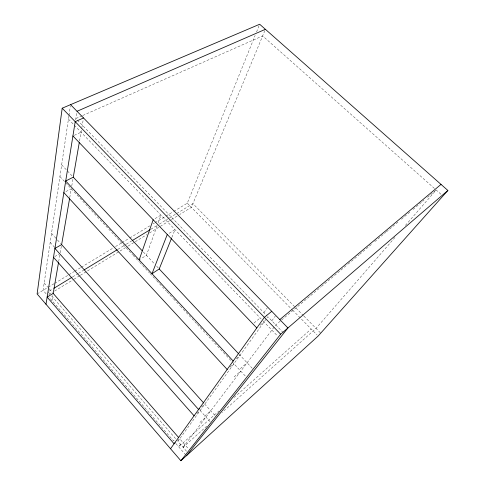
<?xml version="1.0" encoding="UTF-8"?>
<svg xmlns="http://www.w3.org/2000/svg" width="485" height="485" viewBox="0 0 485 485"><rect width="100%" height="100%" fill="white"/><g stroke="black" fill="none" stroke-linecap="round" stroke-linejoin="round"><path stroke-width="0.36" stroke-dasharray="2.42 1.82" d="M68.852 116.23L43.092 290.333L47.506 295.432M68.961 115.503L70.355 106.1M75.63 119.971L76.903 112.011M51.944 300.554L52.804 295.553M58.679 261.627L59.825 254.977M60.213 252.758L61.365 246.083M69.731 197.722L71.277 188.792L65.093 191.975M71.774 185.888L73.283 177.189M79.528 141.068L81.789 127.998M81.91 127.294L83.275 119.407M157.134 225.664L146.422 255.298L140.353 259.154M158.152 222.839L160.953 215.079L154.466 218.971M171.896 237.365L174.994 229.641L167.871 234.109M173.715 211.405L187.295 203.203L255.128 35.478M256.547 31.968L259.669 24.25M264.846 30.628L191.375 207.344L179.759 214.455M263.901 312.655L267.314 307.811M206.755 426.145L183.094 447.309L184.985 444.818M180.499 444.321L178.668 446.788L218.862 411.044M271.806 320.815L275.328 316.05M183.094 447.309L275.783 324.92L280.997 320.536M394.966 237.444L316.038 328.363L221.966 412.535M405.393 225.434L436.167 189.987L442.387 195.504M234.146 397.451L311.134 328.982M199.947 422.405L206.004 417.064M204.591 416.221L210.739 410.813M177.48 440.78L179.741 438.792L188.344 448.673M196.837 413.384L200.153 410.51L211.399 423.108M201.384 407.054L204.749 404.144L214.752 415.293M234.079 376.93L240.772 371.152M240.293 368.649L247.095 362.804M229.975 367.078L233.897 363.756M281.573 320.045L320.949 286.92M321.525 286.435L347.581 264.513M348.157 264.028L359.161 254.77M359.743 254.285L372.48 243.567M374.796 241.621L385.793 232.363M386.375 231.879L399.113 221.16M401.428 219.214L410.692 211.418M413.008 209.471L424.011 200.214M427.485 197.292L436.167 189.987M236.043 358.615L240.033 355.262M260.148 325.205L264.052 321.991M254.019 322.968L260.166 317.96M48.797 294.637L51.374 293.061M54.599 291.085L73.308 279.633M73.956 279.233L79.764 275.68M80.407 275.286L86.857 271.333M87.506 270.939L127.5 246.447M128.149 246.053L134.6 242.106M135.242 241.712L146.858 234.601M149.441 233.018L170.726 219.984M171.375 219.59L179.117 214.849M49.373 291.055L52.604 289.09M72.647 276.887L77.818 273.734M78.467 273.34L83.638 270.193M117.91 249.326L125.663 244.598M126.312 244.204L131.483 241.057M150.883 229.247L156.697 225.701M159.286 224.131L168.986 218.22M169.629 217.826L192.909 203.658L303.301 315.462M37.115 293.946L47.615 287.599M48.264 287.211L54.084 283.695M54.732 283.301L68.312 275.098M68.955 274.704L74.126 271.582M74.775 271.188L80.595 267.671M81.244 267.284L112.926 248.138M115.515 246.574L121.335 243.058M121.984 242.664L129.095 238.365M129.744 237.977L149.786 225.864M153.024 223.912L154.315 223.13M154.964 222.736L165.306 216.486M165.955 216.098L173.066 211.799M54.696 256.601L58.885 254.188M74.278 135.339L81.062 132.223M82.08 115.8L75.854 118.552L76.842 119.571M82.777 115.491L262.646 35.92L435.603 189.483M303.834 316.002L320.743 333.128M187.295 203.203L292.061 309.606M292.588 310.139L317.123 335.056M77.339 120.08L266.859 315.711M283.288 332.661L267.847 316.729L177.904 441.332L186.901 451.693M68.427 119.122L261.136 318.966M263.076 320.979L277.644 336.087M61.668 164.791L72.307 176.152M143.33 251.994L154.612 264.046M156.661 266.229L158.201 267.872M239.002 354.159L252.176 368.23M59.922 176.576L67.955 185.215M68.427 185.731L70.798 188.283M71.277 188.792L132.514 254.68M133.029 255.231L139.207 261.876M139.722 262.433L149.501 272.952M150.017 273.504L156.188 280.148M156.703 280.706L166.482 291.224M166.998 291.776L173.175 298.421M173.685 298.978L179.862 305.623M180.378 306.174L196.843 323.889M197.359 324.447L245.719 376.469M51.525 233.346L56.557 238.959M57.479 239.984L60.698 243.573M50.179 242.403L55.12 247.938M44.171 283.034L47.766 287.162M49.118 288.714L52.277 292.352M48.082 291.843L49.87 293.904M51.665 295.971L175.321 438.355L173.545 440.877L48.985 297.135M175.873 443.563L185.925 455.166"/><path stroke-width="0.73" d="M62.195 108.21L37.115 293.946L180.881 460.75L318.118 336.069L447.885 190.466L259.669 24.25L62.195 108.21L280.669 334.201L180.881 460.75M45.99 304.247L75.205 121.668L83.529 117.964M175.218 442.775L174.091 443.769L47.13 297.099L53.18 293.389L58.546 262.367M199.699 408.509L198.577 409.479L54.926 248.405L61.619 244.604L69.604 198.468M142.299 250.897L73.283 177.189L79.273 142.548M139.14 259.924L153.163 219.747M167.276 234.479L151.999 273.74L159.219 268.963L171.617 238.068M170.532 448.746L264.38 317.354L271.752 311.321M186.41 455.724L287.938 327.957L70.567 104.651M280.669 334.201L447.885 190.466M279.809 319.603L441.017 184.397M53.896 288.302L72.004 277.274M84.287 269.799L117.261 249.72M132.132 240.663L150.235 229.641M73.283 177.189L65.711 181.002L233.194 361.016M77.024 111.283L265.398 29.306M72.92 135.964L256.808 327.963M159.219 268.963L238.487 353.613M63.856 192.612L227.174 369.449M61.619 244.604L203.736 403.017M53.502 257.292L194.079 415.784M53.18 293.389L178.747 437.652"/></g></svg>
